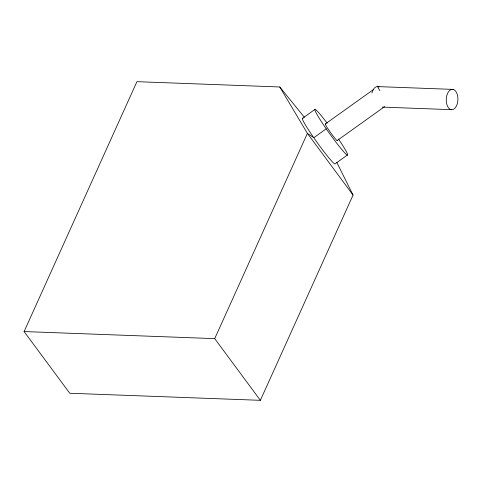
<?xml version="1.0" encoding="UTF-8"?>
<svg xmlns="http://www.w3.org/2000/svg" width="482" height="482" viewBox="0 0 482 482"><rect width="100%" height="100%" fill="white"/><g stroke="black" fill="none" stroke-linecap="round" stroke-linejoin="round"><path stroke-width="0.72" d="M336.725 162.241L353.053 195.065L260.376 400.325L69.763 393.246L24.1 331.556L136.924 81.675L279.765 86.977L304.437 117.325M260.376 400.325L214.713 338.635L307.389 133.369L279.765 86.977M302.347 118.409L314.818 109.498M325.38 123.928L373.496 89.538M326.248 128.821L313.776 137.732L307.389 133.369L353.053 195.065M337.165 140.557L384.672 106.606M347.57 154.891L335.098 163.802A28.04 2.103 54.4 0 1 315.861 140.708A28.04 2.103 54.4 0 1 303.094 118.512M378.159 86.615L453.032 89.393A10.206 5.826 -87.9 0 1 456.611 105.63A10.206 5.826 -87.9 0 1 446.639 103.558A10.206 5.826 -87.9 0 1 453.032 89.393M382.274 107.1L451.158 109.661M24.1 331.556L214.713 338.635M338.527 139.069A28.04 2.103 54.4 0 1 343.178 151.143A28.04 2.103 54.4 0 1 317.078 114.596A28.04 2.103 54.4 0 1 327.206 123.211M337.207 140.274A10.206 0.765 54.4 0 1 330.333 132.237A10.206 0.765 54.4 0 1 325.826 124.211M379.888 90.646A10.206 0.765 54.4 0 1 378.201 86.778M371.905 92.966A10.206 5.826 -87.9 0 1 379.147 86.977"/></g></svg>
